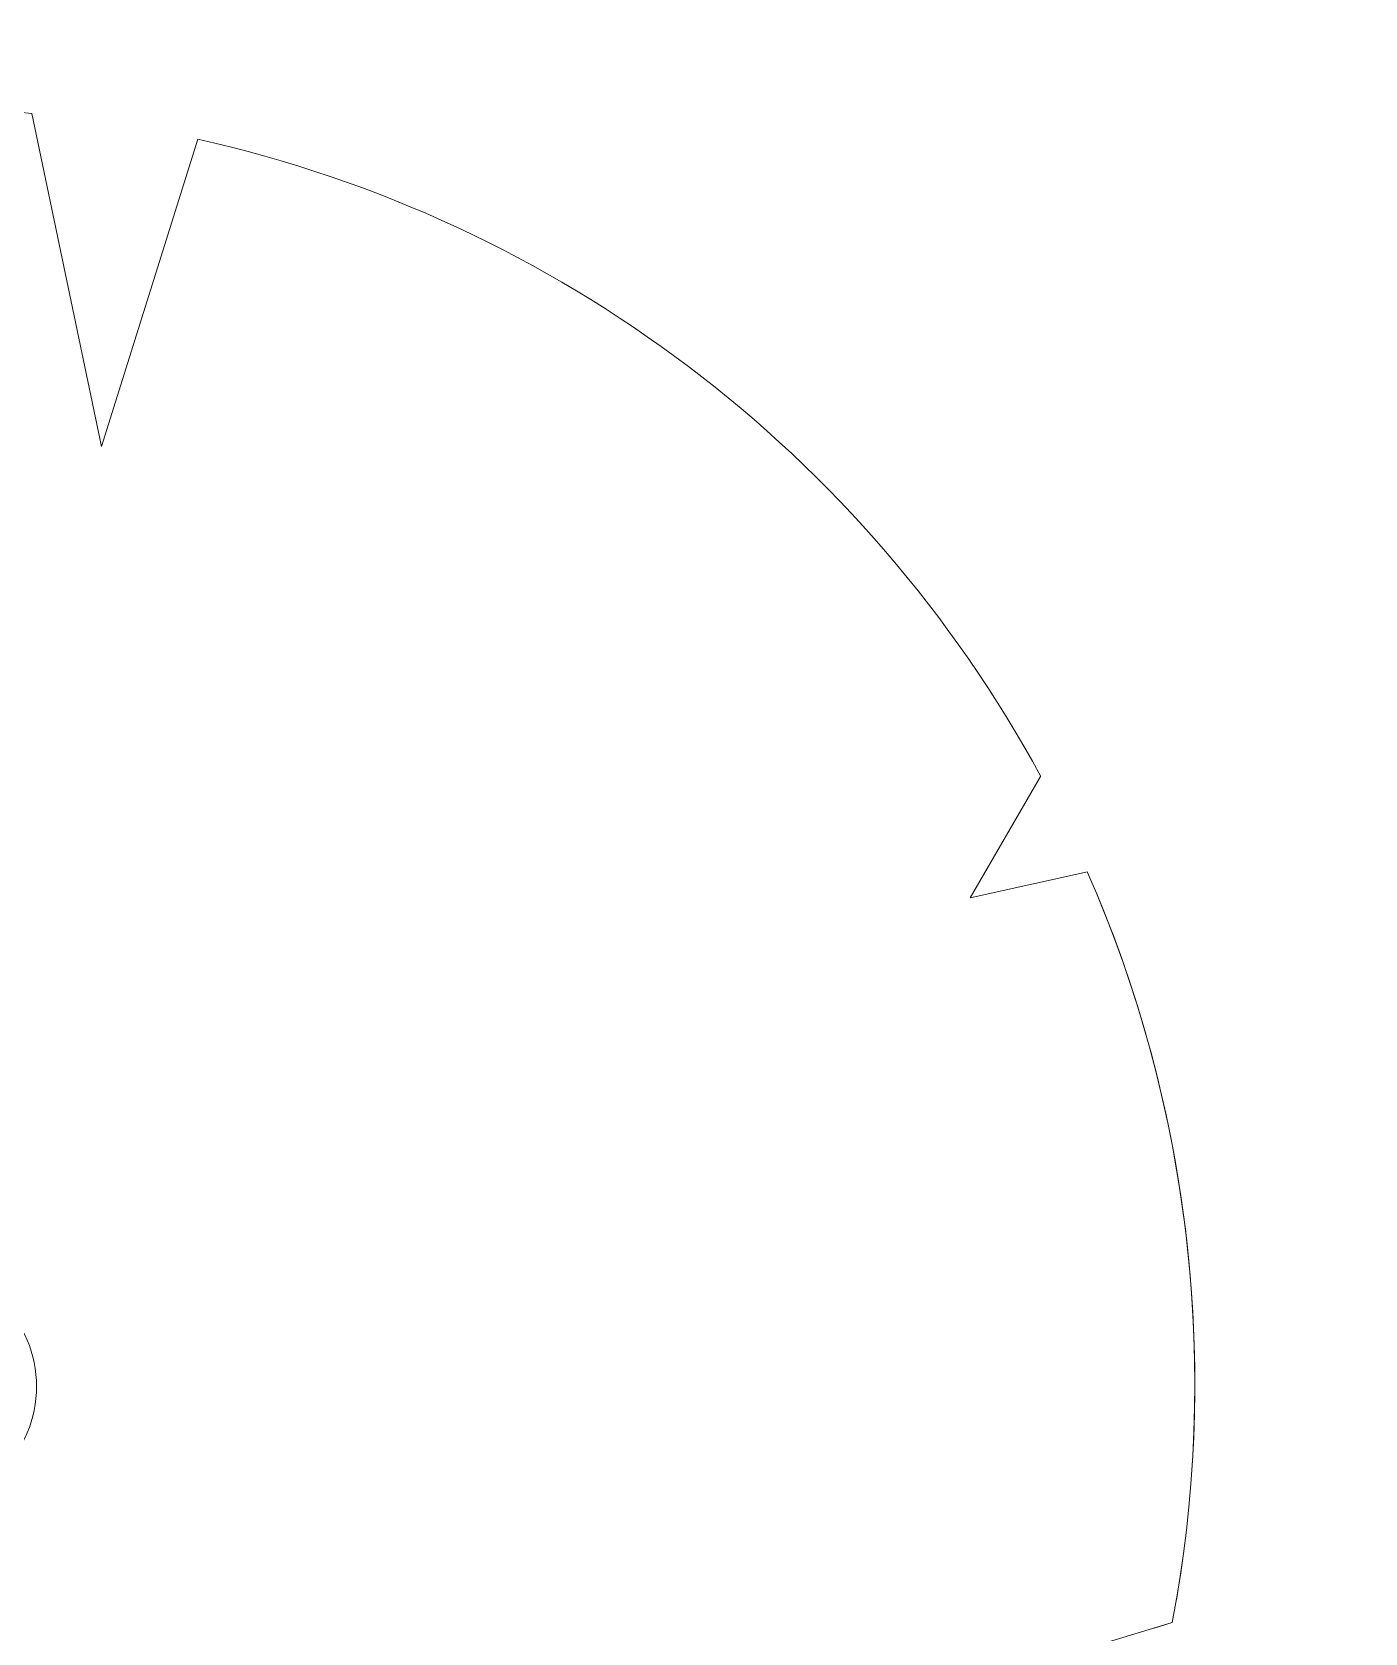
# Model space of a CAD drawing. Header units: millimetres. Extents: x -39027 to 364494, y -35256 to 94895.
# Drawn here: x 203969 to 206278, y 82914 to 85688 of the extents above; entities that cross this region are included whole.
import ezdxf

# ---------------------------------------------------------------- set-up
doc = ezdxf.new("R2010")
doc.units = ezdxf.units.MM
doc.header["$LTSCALE"] = 25
doc.linetypes.add('BG_Dash Dot 3mm', pattern=[7, 3, -2, 0, -2])
doc.layers.add('C-PROP-LINE', color=91, linetype='BG_Dash Dot 3mm', lineweight=25)
doc.layers.add('L-PLNT', color=71, linetype='Continuous', lineweight=5)

# ---------------------------------------------------------------- blocks, each defined once
blk = doc.blocks.new('Family - ___-2269169-PROPOSED ROOF PLAN')
at = {"layer": 'C-PROP-LINE'}
blk.add_arc((14525.2, 63577.2), 51820, 256.5084, 274.80717, dxfattribs=at)
blk = doc.blocks.new('PLANTING_Coloured tree scaleable - 7 Meters-2580589-PROPOSED SITE PLAN')
at = {"layer": 'L-PLNT', "lineweight": 9}
for p, q in [((-503.1, 2723.1), (-434.1, 2027.4)), ((-503.1, 2723.1), (-434.1, 2027.4)), ((-434.1, 2027.4), (-503.1, 2723.1)), ((-434.1, 2027.4), (-856.4, 2633.5)), ((-434.1, 2027.4), (-856.4, 2633.5)), ((-856.4, 2633.5), (-434.1, 2027.4)), ((1684.3, 1866.4), (1721.6, 2168.7)), ((1684.3, 1866.4), (1721.6, 2168.7)), ((1721.6, 2168.7), (1684.3, 1866.4)), ((1896, 2018.1), (1684.3, 1866.4)), ((1896, 2018.1), (1684.3, 1866.4)), ((1684.3, 1866.4), (1896, 2018.1)), ((2466.5, 391.3), (2705.1, 591.2)), ((2673.5, 564.8), (2705.1, 591.2))]:
    blk.add_line(p, q, dxfattribs=at)
blk.add_circle((-0.3, -5.6), 258, dxfattribs=at)
for start, end in [(51.5512, 100.4622), (51.5512, 100.4622), (51.5512, 100.4622), (108.0083, 145.6274), (108.0083, 145.6274), (12.3276, 46.7819), (12.3276, 46.7819), (13.3734, 46.7819)]:
    blk.add_arc((-0.3, 0), 2769.2, start, end, dxfattribs=at)

msp = doc.modelspace()

# ---------------------------------------------------------------- block references
at = {"layer": 'C-PROP-LINE'}
msp.add_blockref('Family - ___-2269169-PROPOSED ROOF PLAN', (202920.9, 73784.3), dxfattribs=at)
at = {"layer": 'L-PLNT', "lineweight": 9, "xscale": 0.7980000000000003, "yscale": 0.7980000000000003, "zscale": 0.7980000000000003, "rotation": 336.899377919427}
msp.add_blockref('PLANTING_Coloured tree scaleable - 7 Meters-2580589-PROPOSED SITE PLAN', (203773.2, 83345.4), dxfattribs=at)

doc.saveas('drawing.dxf')
